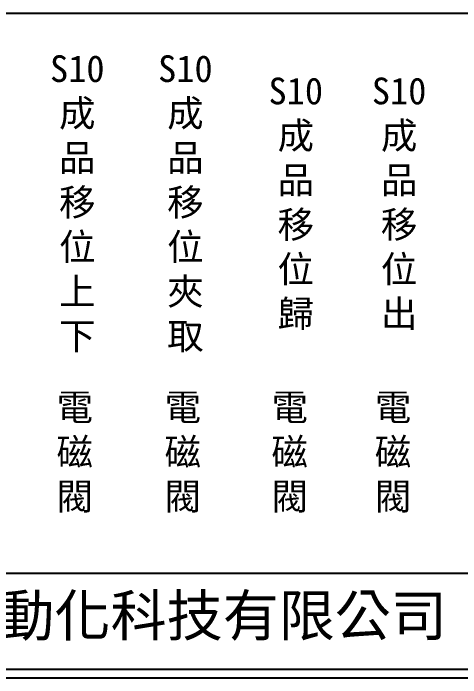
# Model space of a CAD drawing. Extents: x 889 to 1176, y 251 to 455.
# Drawn here: x 954.4 to 1019.7, y 251.2 to 348.2 of the extents above; entities that cross this region are included whole.
import ezdxf

# ---------------------------------------------------------------- set-up
doc = ezdxf.new("R2010")
doc.units = 0
doc.layers.add('圖框層', color=7, linetype='CONTINUOUS')
doc.layers.add('標尺寸層', color=3, linetype='CONTINUOUS')
doc.styles.add('CNS', font='romanc.shx', dxfattribs={"bigfont": 'chineset.shx'})
doc.styles.add('STSL', font='kaiu.ttf')

msp = doc.modelspace()

# ---------------------------------------------------------------- linework, layer by layer
at = {"layer": '圖框層', "color": 7}
for p, q in [((890.321, 266.445), (1174.821, 266.445)), ((890.321, 252.445), (1174.821, 252.445)), ((889.071, 251.195), (1176.071, 251.195))]:
    msp.add_line(p, q, dxfattribs=at)
at = {"layer": '標尺寸層', "color": 7}
msp.add_line((893.818, 348.153), (1171.69, 348.153), dxfattribs=at)

# ---------------------------------------------------------------- texts
at = {"layer": '圖框層', "color": 4, "style": 'STSL'}
msp.add_text('泓陞自動化科技有限公司', height=6, dxfattribs=at).set_placement((927.675, 257.271))
at = {"layer": '標尺寸層', "color": 7, "char_height": 3.9, "attachment_point": 5, "style": 'CNS'}
for s, insert, width in [('{\\fDFKai-SB|b0|i0|c136|p65;S10成品移位上下}', (963.738, 320.36), 2.84806), ('{\\fDFKai-SB|b0|i0|c136|p65;S10成品移位夾取}', (979.521, 320.36), 2.84806), ('{\\fDFKai-SB|b0|i0|c136|p65;S10成品移位歸}', (995.64, 320.36), 2.84806), ('{\\fDFKai-SB|b0|i0|c136|p65;S10成品移位出}', (1010.726, 320.36), 2.84806), ('{\\fDFKai-SB|b0|i0|c136|p65;電磁閥}', (963.366, 283.937), 8.6627), ('{\\fDFKai-SB|b0|i0|c136|p65;電磁閥}', (979.149, 283.937), 8.6627), ('{\\fDFKai-SB|b0|i0|c136|p65;電磁閥}', (994.746, 283.937), 8.6627), ('{\\fDFKai-SB|b0|i0|c136|p65;電磁閥}', (1009.831, 283.937), 8.6627)]:
    msp.add_mtext(s, dxfattribs=dict(at, insert=insert, width=width))

doc.saveas('drawing.dxf')
